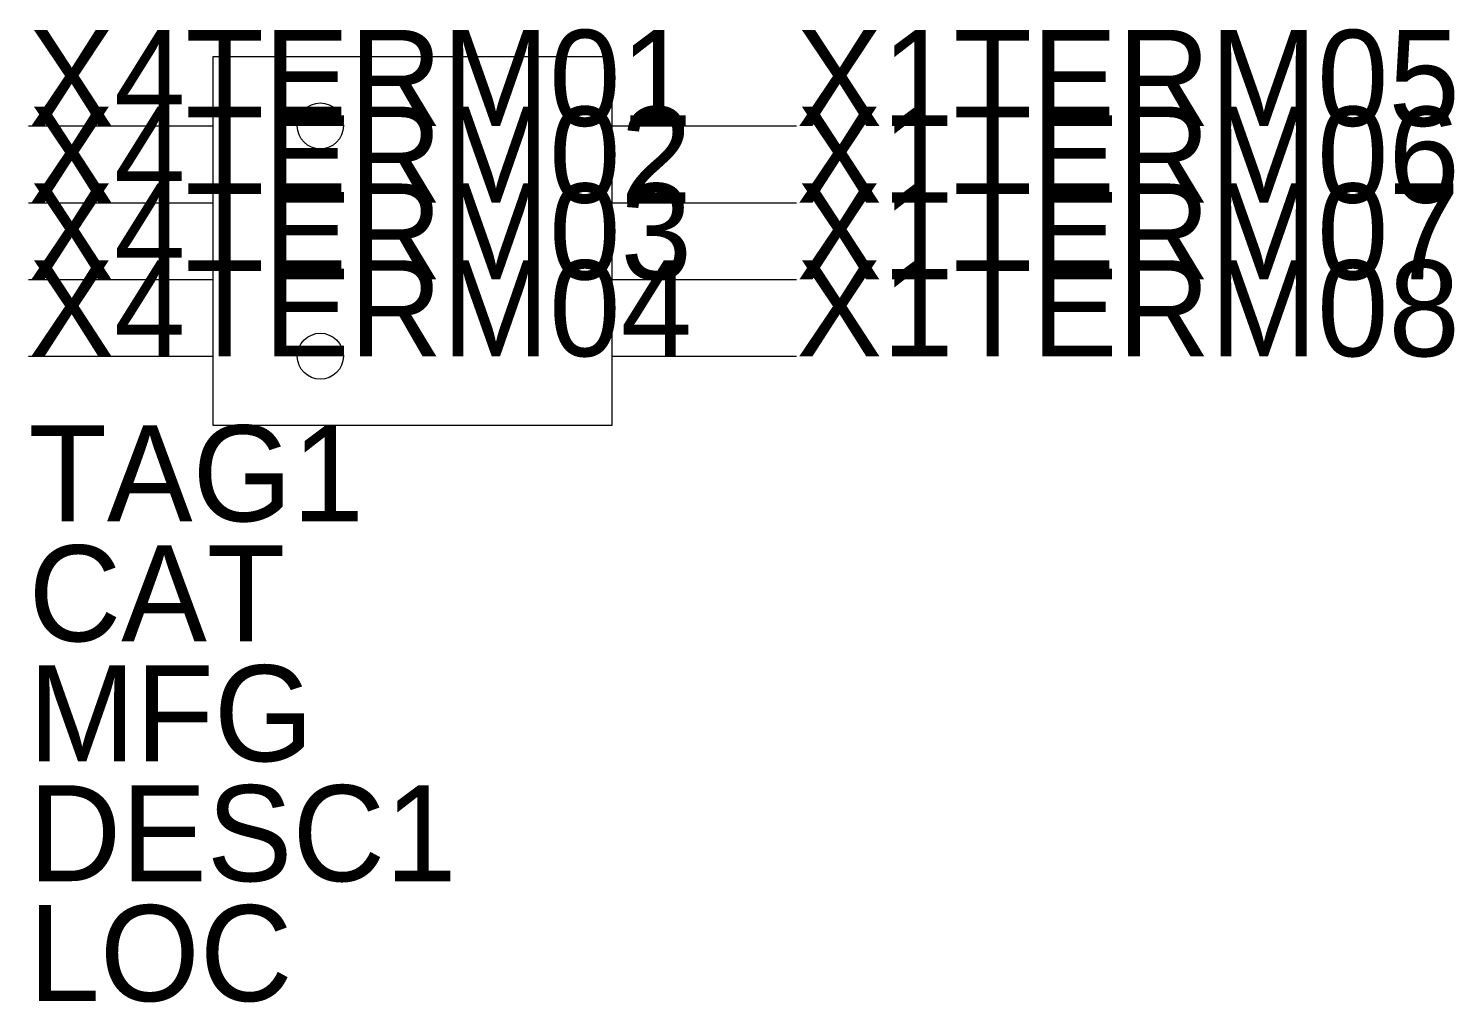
# Model space of a CAD drawing. Extents: x -0.5 to 1.36, y -0.99 to 0.28.
import ezdxf

# ---------------------------------------------------------------- set-up
doc = ezdxf.new("R2010")
doc.units = 0
doc.layers.get('0').update_dxf_attribs({"linetype": 'CONTINUOUS'})

msp = doc.modelspace()

# ---------------------------------------------------------------- linework, layer by layer
for p, q in [((0.26, 0.24), (-0.26, 0.24)), ((-0.26, 0.24), (-0.26, -0.24)), ((0.26, -0.24), (0.26, 0.24)), ((-0.5, 0.15), (-0.26, 0.15)), ((0.26, 0.15), (0.5, 0.15)), ((-0.5, 0.05), (-0.26, 0.05)), ((0.26, 0.05), (0.5, 0.05)), ((-0.5, -0.05), (-0.26, -0.05)), ((0.26, -0.05), (0.5, -0.05)), ((-0.5, -0.15), (-0.26, -0.15)), ((0.26, -0.15), (0.5, -0.15)), ((-0.26, -0.24), (0.26, -0.24))]:
    msp.add_line(p, q)
for centre in [(-0.12, 0.15), (-0.12, -0.15)]:
    msp.add_circle(centre, 0.03)

# ---------------------------------------------------------------- texts
at = {"flags": 1}
for tag, p in [('X4TERM01', (-0.5, 0.15)), ('X1TERM05', (0.5, 0.15)), ('X4TERM02', (-0.5, 0.05)), ('X1TERM06', (0.5, 0.05)), ('X4TERM03', (-0.5, -0.05)), ('X1TERM07', (0.5, -0.05)), ('X4TERM04', (-0.5, -0.15)), ('X1TERM08', (0.5, -0.15))]:
    msp.add_attdef(tag, p, '', height=0.125, dxfattribs=at)
for tag, p in [('TAG1', (-0.5, -0.365)), ('CAT', (-0.5, -0.52125)), ('MFG', (-0.5, -0.6775)), ('DESC1', (-0.5, -0.83375)), ('LOC', (-0.5, -0.99))]:
    msp.add_attdef(tag, p, '', height=0.125)

doc.saveas('drawing.dxf')
